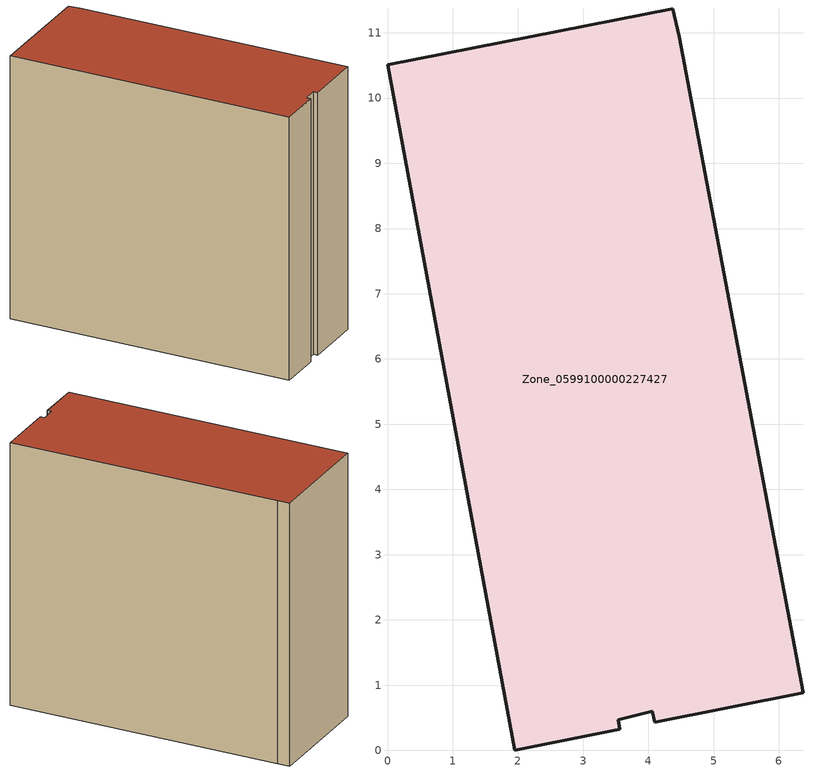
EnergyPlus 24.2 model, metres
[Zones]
Zone_0599100000227427
 floor ground (C_G): 1.95,0 0,10.51 4.37,11.37 4.47,10.94 6.37,0.88 4.09,0.43 4.06,0.6 3.53,0.47 3.56,0.32 z0
 wall outside (C_F): 0,10.51 1.95,0 3.56,0.32 3.53,0.47 4.06,0.6 4.09,0.43 6.37,0.88 4.47,10.94 4.37,11.37 0,10.51 z0:9.91
 roof outside (C_R): 4.09,0.43 6.37,0.88 4.47,10.94 4.37,11.37 0,10.51 1.95,0 3.56,0.32 3.53,0.47 4.06,0.6 z9.91
[BUILDING]
Pand.0599100000227427: North Axis=0; Terrain=City; Loads Convergence Tolerance Value=0.04; Temperature Convergence Tolerance Value=0.4; Solar Distribution=FullExterior; Maximum Number of Warmup Days=25; Minimum Number of Warmup Days=1
[Site:Location]
Rotterdam.The.Hague.AP_ZH_NLD Design_Conditions: Latitude=51.96; Longitude=4.45; Time Zone=1; Elevation=-4.5
[SITE:GROUNDTEMPERATURE:BUILDINGSURFACE]
18, 18, 18, 18, 18, 18, 18, 18, 18, 18, 18, 18
[MATERIAL] Thermal Absorptance=0.9; Solar Absorptance=0.7; Visible Absorptance=0.7
Name | Roughness | Thickness | Conductivity | Density | Specific Heat
G.TI.1946 | MediumSmooth | 0.15 | 1 | 540 | 1210
F.TI.1946 | Rough | 0.3 | 0.857143 | 1920 | 840
R.TI.1946 | MediumRough | 0.2 | 0.1 | 1500 | 1000
[CONSTRUCTION]
C_G: G.TI.1946
C_F: F.TI.1946
C_R: R.TI.1946
[ZONE]
Zone_0599100000227427: Type=1; Multiplier=1; Ceiling Height=Autocalculate; Volume=Autocalculate; Floor Area=autocalculate; Part of Total Floor Area=Yes
[ZONEINFILTRATION:DESIGNFLOWRATE]
Infil_Zone_0599100000227427: Zone or ZoneList or Space or SpaceList=Zone_0599100000227427; Schedule=AlwaysOn; Design Flow Rate Calculation Method=Flow/Area; Flow Rate per Floor Area=0.003; Constant Term Coefficient=1; Temperature Term Coefficient=0; Velocity Term Coefficient=0; Velocity Squared Term Coefficient=0
[HVACTEMPLATE:ZONE:IDEALLOADSAIRSYSTEM]
Zone_0599100000227427: Maximum Heating Supply Air Temperature=50; Minimum Cooling Supply Air Temperature=13; Maximum Heating Supply Air Humidity Ratio=0.0156; Minimum Cooling Supply Air Humidity Ratio=0.0077; Heating Limit=NoLimit; Cooling Limit=NoLimit; Dehumidification Control Type=ConstantSensibleHeatRatio; Cooling Sensible Heat Ratio=0.7; Dehumidification Setpoint=60; Humidification Control Type=None; Humidification Setpoint=30; Outdoor Air Method=None; Outdoor Air Flow Rate per Person=0.00944; Outdoor Air Flow Rate per Zone Floor Area=0; Outdoor Air Flow Rate per Zone=0; Demand Controlled Ventilation Type=None; Outdoor Air Economizer Type=NoEconomizer; Heat Recovery Type=None; Sensible Heat Recovery Effectiveness=0.7; Latent Heat Recovery Effectiveness=0.65
[ZONECONTROL:THERMOSTAT]
ThermostatControl_Zone_0599100000227427: Zone or ZoneList=Zone_0599100000227427; Control Type Schedule=DualSetpointControlType; Control 1=Thermostat_Zone_0599100000227427; Temperature Difference Between Cutout And Setpoint=0
[THERMOSTATSETPOINT:DUALSETPOINT]
Thermostat_Zone_0599100000227427: Heating Setpoint Temperature Schedule=HeatingSetpoint_Zone_0599100000227427; Cooling Setpoint Temperature Schedule=CoolingSetpoint_Zone_0599100000227427
[SCHEDULE:COMPACT]
HeatingSetpoint_Zone_0599100000227427: Through: 12/31, For: AllDays, Until: 24:00, 21
CoolingSetpoint_Zone_0599100000227427: Through: 12/31, For: AllDays, Until: 24:00, 24
DualSetpointControlType: Through: 12/31, For: AllDays, Until: 24:00, 4
AlwaysOn: Through: 12/31, For: AllDays, Until: 24:00, 1
